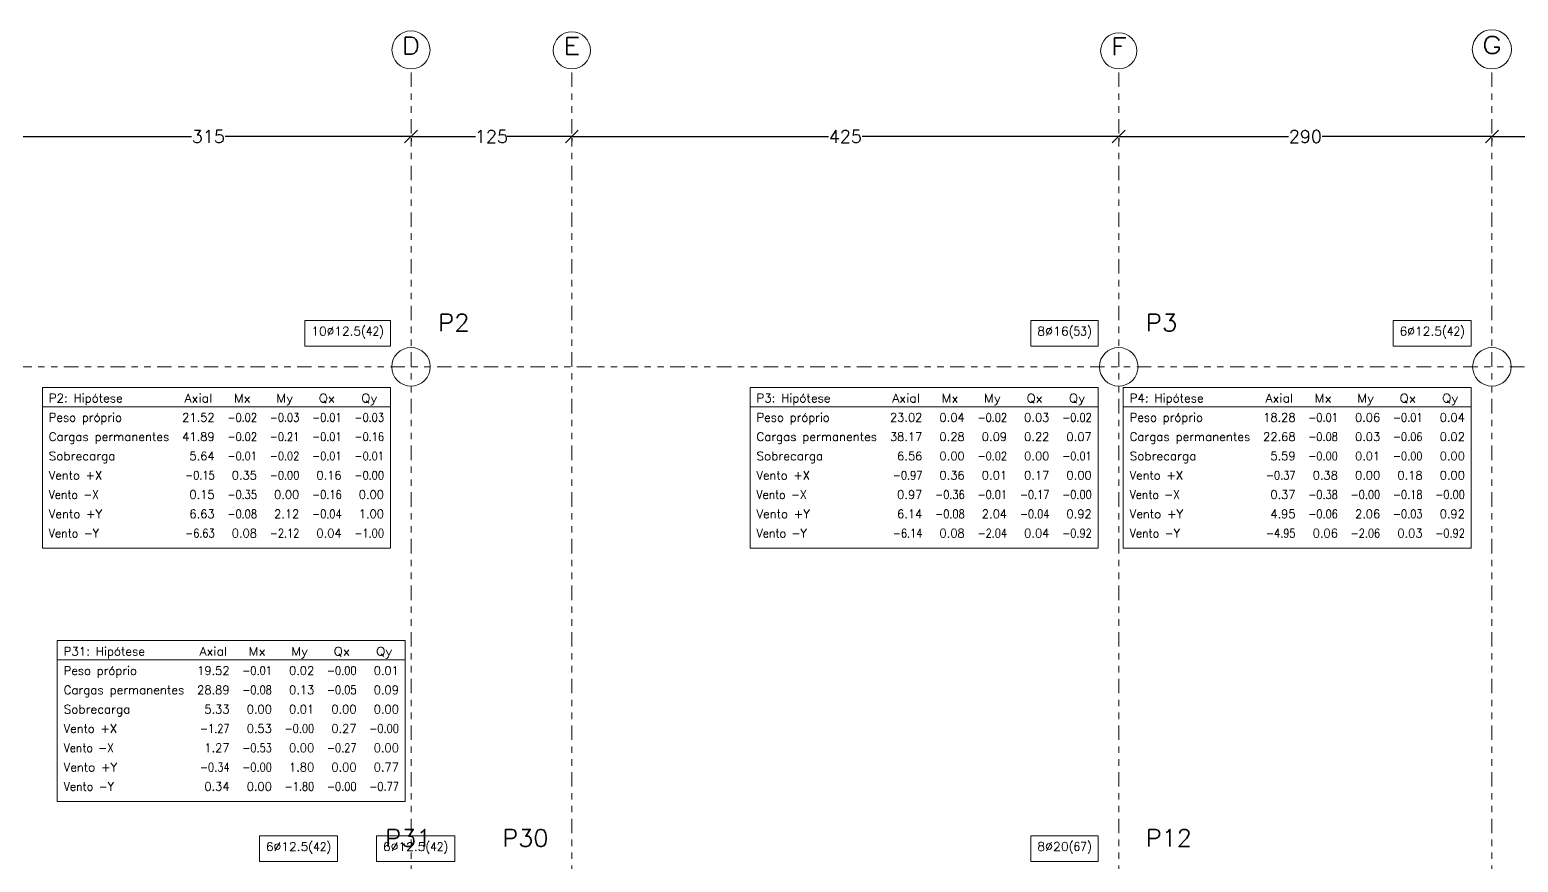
# Model space of a CAD drawing. Header units: metres. Extents: x 0 to 119, y 0 to 84.
# Drawn here: x 39.19 to 62.32, y 33.42 to 46.36 of the extents above; entities that cross this region are included whole.
import ezdxf
from ezdxf.enums import TextEntityAlignment as Align

# ---------------------------------------------------------------- set-up
doc = ezdxf.new("R2010")
doc.units = ezdxf.units.M
doc.linetypes.add('CYPE_RAYAPUNTOPUNTO', pattern=[0.45, 0.225, -0.075, 0, -0.075, 0, -0.075])
for name, color, linetype, lineweight in [('CARGCIM', 7, 'Continuous', 9), ('COTA_COTAS', 2, 'Continuous', 0), ('COTA_FORMAS', 3, 'CYPE_RAYAPUNTOPUNTO', 0), ('COTAS_REF_LINHAS', 2, 'Continuous', 0), ('SEC_SECAO', 1, 'Continuous', 9)]:
    doc.layers.add(name, color=color, linetype=linetype, lineweight=lineweight)
doc.styles.add('CYPETXT', font='', dxfattribs={"height": 0.2})
doc.styles.add('CYPETXT_0.3', font='', dxfattribs={"height": 0.2})
doc.styles.get('CYPETXT').set_extended_font_data('romans')
doc.styles.get('CYPETXT_0.3').set_extended_font_data('romans')
doc.dimstyles.new('cype_oblique', dxfattribs={"dimtxt": 0.18, "dimasz": 0.18, "dimexe": 0.075, "dimexo": 0.075, "dimgap": 0, "dimtad": 0, "dimdec": 4, "dimzin": 0, "dimdsep": 46, "dimtxsty": 'CYPETXT_0.3', "dimblk": 'OBLIQUE', "dimtsz": 0.1, "dimcen": 0.09, "dimadec": 0, "dimazin": 0, "dimtfac": 1, "dimtdec": 4, "dimtofl": 0, "dimtmove": 2, "dimatfit": 3, "dimfxl": 1, "dimtolj": 1, "dimtzin": 0, "dimarcsym": 0})

# ---------------------------------------------------------------- blocks, each defined once
blk = doc.blocks.new('*D64')
at = {"layer": 'COTA_COTAS', "color": 0, "lineweight": -2, "transparency": 16777216}
for p, q in [((38.714, 44.602), (38.914, 44.802)), ((38.814, 44.702), (41.703, 44.702)), ((38.814, 44.677), (38.814, 44.627)), ((45.114, 44.702), (42.224, 44.702)), ((45.014, 44.602), (45.214, 44.802)), ((45.114, 44.677), (45.114, 44.627))]:
    blk.add_line(p, q, dxfattribs=at)
at = {"layer": 'Defpoints', "color": 0, "transparency": 16777216}
for p in [(38.814, 44.752), (45.114, 44.752), (45.114, 44.702)]:
    blk.add_point(p, dxfattribs=at)
at = {"layer": 'COTA_COTAS', "color": 0, "transparency": 16777216, "insert": (41.964, 44.702), "char_height": 0.2, "attachment_point": 5, "style": 'CYPETXT_0.3'}
blk.add_mtext('\\A1;315', dxfattribs=at)
blk = doc.blocks.new('_OBLIQUE')
at = {"color": 0, "linetype": 'ByBlock', "lineweight": -2}
blk.add_line((-0.5, -0.5), (0.5, 0.5), dxfattribs=at)
blk = doc.blocks.new('*D65')
at = {"layer": 'COTA_COTAS', "color": 0, "lineweight": -2, "transparency": 16777216}
for p, q in [((45.014, 44.602), (45.214, 44.802)), ((45.114, 44.702), (46.118, 44.702)), ((45.114, 44.677), (45.114, 44.627)), ((47.614, 44.702), (46.61, 44.702)), ((47.514, 44.602), (47.714, 44.802)), ((47.614, 44.677), (47.614, 44.627))]:
    blk.add_line(p, q, dxfattribs=at)
at = {"layer": 'Defpoints', "color": 0, "transparency": 16777216}
for p in [(45.114, 44.752), (47.614, 44.752), (47.614, 44.702)]:
    blk.add_point(p, dxfattribs=at)
at = {"layer": 'COTA_COTAS', "color": 0, "transparency": 16777216, "insert": (46.364, 44.702), "char_height": 0.2, "attachment_point": 5, "style": 'CYPETXT_0.3'}
blk.add_mtext('\\A1;125', dxfattribs=at)
blk = doc.blocks.new('*D66')
at = {"layer": 'COTA_COTAS', "color": 0, "lineweight": -2, "transparency": 16777216}
for p, q in [((47.514, 44.602), (47.714, 44.802)), ((47.614, 44.702), (51.602, 44.702)), ((47.614, 44.677), (47.614, 44.627)), ((56.114, 44.702), (52.126, 44.702)), ((56.014, 44.602), (56.214, 44.802)), ((56.114, 44.677), (56.114, 44.627))]:
    blk.add_line(p, q, dxfattribs=at)
at = {"layer": 'Defpoints', "color": 0, "transparency": 16777216}
for p in [(47.614, 44.752), (56.114, 44.752), (56.114, 44.702)]:
    blk.add_point(p, dxfattribs=at)
at = {"layer": 'COTA_COTAS', "color": 0, "transparency": 16777216, "insert": (51.864, 44.702), "char_height": 0.2, "attachment_point": 5, "style": 'CYPETXT_0.3'}
blk.add_mtext('\\A1;425', dxfattribs=at)
blk = doc.blocks.new('*D67')
at = {"layer": 'COTA_COTAS', "color": 0, "lineweight": -2, "transparency": 16777216}
for p, q in [((56.014, 44.602), (56.214, 44.802)), ((56.114, 44.702), (58.752, 44.702)), ((56.114, 44.677), (56.114, 44.627)), ((61.914, 44.702), (59.276, 44.702)), ((61.814, 44.602), (62.014, 44.802)), ((61.914, 44.677), (61.914, 44.627))]:
    blk.add_line(p, q, dxfattribs=at)
at = {"layer": 'Defpoints', "color": 0, "transparency": 16777216}
for p in [(56.114, 44.752), (61.914, 44.752), (61.914, 44.702)]:
    blk.add_point(p, dxfattribs=at)
at = {"layer": 'COTA_COTAS', "color": 0, "transparency": 16777216, "insert": (59.014, 44.702), "char_height": 0.2, "attachment_point": 5, "style": 'CYPETXT_0.3'}
blk.add_mtext('\\A1;290', dxfattribs=at)
blk = doc.blocks.new('*D68')
at = {"layer": 'COTA_COTAS', "color": 0, "lineweight": -2, "transparency": 16777216}
for p, q in [((61.814, 44.602), (62.014, 44.802)), ((61.914, 44.702), (63.428, 44.702)), ((61.914, 44.677), (61.914, 44.627)), ((65.434, 44.702), (63.92, 44.702)), ((65.334, 44.602), (65.534, 44.802)), ((65.434, 44.677), (65.434, 44.627))]:
    blk.add_line(p, q, dxfattribs=at)
at = {"layer": 'Defpoints', "color": 0, "transparency": 16777216}
for p in [(61.914, 44.752), (65.434, 44.752), (65.434, 44.702)]:
    blk.add_point(p, dxfattribs=at)
at = {"layer": 'COTA_COTAS', "color": 0, "transparency": 16777216, "insert": (63.674, 44.702), "char_height": 0.2, "attachment_point": 5, "style": 'CYPETXT_0.3'}
blk.add_mtext('\\A1;176', dxfattribs=at)

msp = doc.modelspace()

# ---------------------------------------------------------------- linework, layer by layer
at = {"layer": 'CARGCIM'}
for p, q in [((39.3838, 40.50223), (44.7938, 40.50223)), ((50.3838, 40.50223), (55.7938, 40.50223)), ((56.1838, 40.50223), (61.5938, 40.50223)), ((39.61569, 36.56603), (45.02569, 36.56603))]:
    msp.add_line(p, q, dxfattribs=at)
for points in [[(43.4658, 41.44223), (44.7938, 41.44223), (44.7938, 41.84223), (43.4658, 41.84223), (43.4658, 41.44223)], [(54.7458, 41.44223), (55.7938, 41.44223), (55.7938, 41.84223), (54.7458, 41.84223), (54.7458, 41.44223)], [(60.3778, 41.44223), (61.5938, 41.44223), (61.5938, 41.84223), (60.3778, 41.84223), (60.3778, 41.44223)], [(39.3838, 38.30223), (44.7938, 38.30223), (44.7938, 40.80223), (39.3838, 40.80223), (39.3838, 38.30223)], [(50.3838, 38.30223), (55.7938, 38.30223), (55.7938, 40.80223), (50.3838, 40.80223), (50.3838, 38.30223)], [(56.1838, 38.30223), (61.5938, 38.30223), (61.5938, 40.80223), (56.1838, 40.80223), (56.1838, 38.30223)], [(39.61569, 34.36603), (45.02569, 34.36603), (45.02569, 36.86603), (39.61569, 36.86603), (39.61569, 34.36603)], [(42.7578, 33.43023), (43.9738, 33.43023), (43.9738, 33.83023), (42.7578, 33.83023), (42.7578, 33.43023)], [(44.5778, 33.43023), (45.7938, 33.43023), (45.7938, 33.83023), (44.5778, 33.83023), (44.5778, 33.43023)], [(54.7458, 33.43223), (55.7938, 33.43223), (55.7938, 33.83223), (54.7458, 33.83223), (54.7458, 33.43223)]]:
    msp.add_lwpolyline(points, close=True, dxfattribs=at)
at = {"layer": 'COTA_FORMAS'}
for p, q in [((45.1138, 17.92223), (45.1138, 45.75223)), ((47.6138, 17.92223), (47.6138, 45.75223)), ((56.1138, 17.92223), (56.1138, 45.75223)), ((61.9138, 17.92223), (61.9138, 45.75223)), ((23.0438, 41.12223), (108.6738, 41.12223))]:
    msp.add_line(p, q, dxfattribs=at)
at = {"layer": 'COTAS_REF_LINHAS'}
for centre, radius in [((45.1138, 46.04797), 0.29574), ((47.6138, 46.04112), 0.28889), ((56.1138, 46.03336), 0.28113), ((61.9138, 46.0566), 0.30437)]:
    msp.add_circle(centre, radius, dxfattribs=at)
at = {"layer": 'SEC_SECAO'}
for centre in [(45.1138, 41.12223), (56.1138, 41.12223), (61.9138, 41.12223)]:
    msp.add_circle(centre, 0.3, dxfattribs=at)

# ---------------------------------------------------------------- texts
at = {"layer": 'CARGCIM', "style": 'CYPETXT'}
for s, height, width, p, p2 in [('P2', 0.266667, 0.934784, (45.5338, 41.67556), (46.0258, 41.67556)), ('P3', 0.266667, 0.934784, (56.5338, 41.67556), (57.0258, 41.67556)), ('10%%c12.5', 0.133333, 0.930066, (43.5658, 41.6089), (44.3378, 41.6089)), ('(42)', 0.133333, 0.812098, (44.3378, 41.6089), (44.6938, 41.6089)), ('8%%c16', 0.133333, 0.969477, (54.8458, 41.6089), (55.3378, 41.6089)), ('(53)', 0.133333, 0.812098, (55.3378, 41.6089), (55.6938, 41.6089)), ('6%%c12.5', 0.133333, 0.940679, (60.4778, 41.6089), (61.1378, 41.6089)), ('(42)', 0.133333, 0.812098, (61.1378, 41.6089), (61.4938, 41.6089)), ('P2: Hipótese', 0.1333333, 0.865971, (39.4838, 40.5689), (40.6338, 40.5689)), ('Axial', 0.133333, 0.951801, (41.5938, 40.5689), (42.0258, 40.5689)), ('Mx', 0.133333, 1.003182, (42.3588, 40.5689), (42.6228, 40.5689)), ('My', 0.133333, 1.027467, (43.0168, 40.5689), (43.2808, 40.5689)), ('Qx', 0.133333, 1.013425, (43.6798, 40.5689), (43.9338, 40.5689)), ('Qy', 0.133333, 1.039215, (44.3378, 40.5689), (44.5918, 40.5689)), ('P3: Hipótese', 0.1333333, 0.865971, (50.4838, 40.5689), (51.6338, 40.5689)), ('Axial', 0.133333, 0.951801, (52.5938, 40.5689), (53.0258, 40.5689)), ('Mx', 0.133333, 1.003182, (53.3588, 40.5689), (53.6228, 40.5689)), ('My', 0.133333, 1.027467, (54.0168, 40.5689), (54.2808, 40.5689)), ('Qx', 0.133333, 1.013425, (54.6798, 40.5689), (54.9338, 40.5689)), ('Qy', 0.133333, 1.039215, (55.3378, 40.5689), (55.5918, 40.5689)), ('P4: Hipótese', 0.1333333, 0.865971, (56.2838, 40.5689), (57.4338, 40.5689)), ('Axial', 0.133333, 0.951801, (58.3938, 40.5689), (58.8258, 40.5689)), ('Mx', 0.133333, 1.003182, (59.1588, 40.5689), (59.4228, 40.5689)), ('My', 0.133333, 1.027467, (59.8168, 40.5689), (60.0808, 40.5689)), ('Qx', 0.133333, 1.013425, (60.4798, 40.5689), (60.7338, 40.5689)), ('Qy', 0.133333, 1.039215, (61.1378, 40.5689), (61.3918, 40.5689)), ('Peso próprio', 0.1333333, 0.856821, (39.4838, 40.2689), (40.6218, 40.2689)), ('21.52', 0.133333, 0.869846, (41.5578, 40.2689), (42.0618, 40.2689)), ('-0.02', 0.133333, 0.742202, (42.2618, 40.2689), (42.7198, 40.2689)), ('-0.03', 0.133333, 0.742202, (42.9198, 40.2689), (43.3778, 40.2689)), ('-0.01', 0.133333, 0.742202, (43.5778, 40.2689), (44.0358, 40.2689)), ('-0.03', 0.133333, 0.742202, (44.2358, 40.2689), (44.6938, 40.2689)), ('Peso próprio', 0.1333333, 0.856821, (50.4838, 40.2689), (51.6218, 40.2689)), ('23.02', 0.133333, 0.869846, (52.5578, 40.2689), (53.0618, 40.2689)), ('0.04', 0.133333, 0.869207, (53.3278, 40.2689), (53.7198, 40.2689)), ('-0.02', 0.133333, 0.742202, (53.9198, 40.2689), (54.3778, 40.2689)), ('0.03', 0.133333, 0.869207, (54.6438, 40.2689), (55.0358, 40.2689)), ('-0.02', 0.133333, 0.742202, (55.2358, 40.2689), (55.6938, 40.2689)), ('Peso próprio', 0.1333333, 0.856821, (56.2838, 40.2689), (57.4218, 40.2689)), ('18.28', 0.133333, 0.869846, (58.3578, 40.2689), (58.8618, 40.2689)), ('-0.01', 0.133333, 0.742202, (59.0618, 40.2689), (59.5198, 40.2689)), ('0.06', 0.133333, 0.869207, (59.7858, 40.2689), (60.1778, 40.2689)), ('-0.01', 0.133333, 0.742202, (60.3778, 40.2689), (60.8358, 40.2689)), ('0.04', 0.133333, 0.869207, (61.1018, 40.2689), (61.4938, 40.2689)), ('Cargas permanentes', 0.1333333, 0.869405, (39.4838, 39.9689), (41.3578, 39.9689)), ('41.89', 0.133333, 0.869846, (41.5578, 39.9689), (42.0618, 39.9689)), ('-0.02', 0.133333, 0.742202, (42.2618, 39.9689), (42.7198, 39.9689)), ('-0.21', 0.133333, 0.742202, (42.9198, 39.9689), (43.3778, 39.9689)), ('-0.01', 0.133333, 0.742202, (43.5778, 39.9689), (44.0358, 39.9689)), ('-0.16', 0.133333, 0.742202, (44.2358, 39.9689), (44.6938, 39.9689)), ('Cargas permanentes', 0.1333333, 0.869405, (50.4838, 39.9689), (52.3578, 39.9689)), ('38.17', 0.133333, 0.869846, (52.5578, 39.9689), (53.0618, 39.9689)), ('0.28', 0.133333, 0.869207, (53.3278, 39.9689), (53.7198, 39.9689)), ('0.09', 0.133333, 0.869207, (53.9858, 39.9689), (54.3778, 39.9689)), ('0.22', 0.133333, 0.869207, (54.6438, 39.9689), (55.0358, 39.9689)), ('0.07', 0.133333, 0.869207, (55.3018, 39.9689), (55.6938, 39.9689)), ('Cargas permanentes', 0.1333333, 0.869405, (56.2838, 39.9689), (58.1578, 39.9689)), ('22.68', 0.133333, 0.869846, (58.3578, 39.9689), (58.8618, 39.9689)), ('-0.08', 0.133333, 0.742202, (59.0618, 39.9689), (59.5198, 39.9689)), ('0.03', 0.133333, 0.869207, (59.7858, 39.9689), (60.1778, 39.9689)), ('-0.06', 0.133333, 0.742202, (60.3778, 39.9689), (60.8358, 39.9689)), ('0.02', 0.133333, 0.869207, (61.1018, 39.9689), (61.4938, 39.9689)), ('Sobrecarga', 0.133333, 0.9085, (39.4838, 39.6689), (40.5198, 39.6689)), ('5.64', 0.133333, 0.869207, (41.6698, 39.6689), (42.0618, 39.6689)), ('-0.01', 0.133333, 0.742202, (42.2618, 39.6689), (42.7198, 39.6689)), ('-0.02', 0.133333, 0.742202, (42.9198, 39.6689), (43.3778, 39.6689)), ('-0.01', 0.133333, 0.742202, (43.5778, 39.6689), (44.0358, 39.6689)), ('-0.01', 0.133333, 0.742202, (44.2358, 39.6689), (44.6938, 39.6689)), ('Sobrecarga', 0.133333, 0.9085, (50.4838, 39.6689), (51.5198, 39.6689)), ('6.56', 0.133333, 0.869207, (52.6698, 39.6689), (53.0618, 39.6689)), ('0.00', 0.133333, 0.869207, (53.3278, 39.6689), (53.7198, 39.6689)), ('-0.02', 0.133333, 0.742202, (53.9198, 39.6689), (54.3778, 39.6689)), ('0.00', 0.133333, 0.869207, (54.6438, 39.6689), (55.0358, 39.6689)), ('-0.01', 0.133333, 0.742202, (55.2358, 39.6689), (55.6938, 39.6689)), ('Sobrecarga', 0.133333, 0.9085, (56.2838, 39.6689), (57.3198, 39.6689)), ('5.59', 0.133333, 0.869207, (58.4698, 39.6689), (58.8618, 39.6689)), ('-0.00', 0.133333, 0.742202, (59.0618, 39.6689), (59.5198, 39.6689)), ('0.01', 0.133333, 0.869207, (59.7858, 39.6689), (60.1778, 39.6689)), ('-0.00', 0.133333, 0.742202, (60.3778, 39.6689), (60.8358, 39.6689)), ('0.00', 0.133333, 0.869207, (61.1018, 39.6689), (61.4938, 39.6689)), ('Vento +X', 0.133333, 0.843748, (39.4838, 39.3689), (40.3138, 39.3689)), ('-0.15', 0.133333, 0.742202, (41.6038, 39.3689), (42.0618, 39.3689)), ('0.35', 0.133333, 0.869207, (42.3278, 39.3689), (42.7198, 39.3689)), ('-0.00', 0.133333, 0.742202, (42.9198, 39.3689), (43.3778, 39.3689)), ('0.16', 0.133333, 0.869207, (43.6438, 39.3689), (44.0358, 39.3689)), ('-0.00', 0.133333, 0.742202, (44.2358, 39.3689), (44.6938, 39.3689)), ('Vento +X', 0.133333, 0.843748, (50.4838, 39.3689), (51.3138, 39.3689)), ('-0.97', 0.133333, 0.742202, (52.6038, 39.3689), (53.0618, 39.3689)), ('0.36', 0.133333, 0.869207, (53.3278, 39.3689), (53.7198, 39.3689)), ('0.01', 0.133333, 0.869207, (53.9858, 39.3689), (54.3778, 39.3689)), ('0.17', 0.133333, 0.869207, (54.6438, 39.3689), (55.0358, 39.3689)), ('0.00', 0.133333, 0.869207, (55.3018, 39.3689), (55.6938, 39.3689)), ('Vento +X', 0.133333, 0.843748, (56.2838, 39.3689), (57.1138, 39.3689)), ('-0.37', 0.133333, 0.742202, (58.4038, 39.3689), (58.8618, 39.3689)), ('0.38', 0.133333, 0.869207, (59.1278, 39.3689), (59.5198, 39.3689)), ('0.00', 0.133333, 0.869207, (59.7858, 39.3689), (60.1778, 39.3689)), ('0.18', 0.133333, 0.869207, (60.4438, 39.3689), (60.8358, 39.3689)), ('0.00', 0.133333, 0.869207, (61.1018, 39.3689), (61.4938, 39.3689)), ('Vento -X', 0.133333, 0.79292, (39.4838, 39.0689), (40.2638, 39.0689)), ('0.15', 0.133333, 0.869207, (41.6698, 39.0689), (42.0618, 39.0689)), ('-0.35', 0.133333, 0.742202, (42.2618, 39.0689), (42.7198, 39.0689)), ('0.00', 0.133333, 0.869207, (42.9858, 39.0689), (43.3778, 39.0689)), ('-0.16', 0.133333, 0.742202, (43.5778, 39.0689), (44.0358, 39.0689)), ('0.00', 0.133333, 0.869207, (44.3018, 39.0689), (44.6938, 39.0689)), ('Vento -X', 0.133333, 0.79292, (50.4838, 39.0689), (51.2638, 39.0689)), ('0.97', 0.133333, 0.869207, (52.6698, 39.0689), (53.0618, 39.0689)), ('-0.36', 0.133333, 0.742202, (53.2618, 39.0689), (53.7198, 39.0689)), ('-0.01', 0.133333, 0.742202, (53.9198, 39.0689), (54.3778, 39.0689)), ('-0.17', 0.133333, 0.742202, (54.5778, 39.0689), (55.0358, 39.0689)), ('-0.00', 0.133333, 0.742202, (55.2358, 39.0689), (55.6938, 39.0689)), ('Vento -X', 0.133333, 0.79292, (56.2838, 39.0689), (57.0638, 39.0689)), ('0.37', 0.133333, 0.869207, (58.4698, 39.0689), (58.8618, 39.0689)), ('-0.38', 0.133333, 0.742202, (59.0618, 39.0689), (59.5198, 39.0689)), ('-0.00', 0.133333, 0.742202, (59.7198, 39.0689), (60.1778, 39.0689)), ('-0.18', 0.133333, 0.742202, (60.3778, 39.0689), (60.8358, 39.0689)), ('-0.00', 0.133333, 0.742202, (61.0358, 39.0689), (61.4938, 39.0689)), ('Vento +Y', 0.133333, 0.854632, (39.4838, 38.7689), (40.3138, 38.7689)), ('6.63', 0.133333, 0.869207, (41.6698, 38.7689), (42.0618, 38.7689)), ('-0.08', 0.133333, 0.742202, (42.2618, 38.7689), (42.7198, 38.7689)), ('2.12', 0.133333, 0.869207, (42.9858, 38.7689), (43.3778, 38.7689)), ('-0.04', 0.133333, 0.742202, (43.5778, 38.7689), (44.0358, 38.7689)), ('1.00', 0.133333, 0.869207, (44.3018, 38.7689), (44.6938, 38.7689)), ('Vento +Y', 0.133333, 0.854632, (50.4838, 38.7689), (51.3138, 38.7689)), ('6.14', 0.133333, 0.869207, (52.6698, 38.7689), (53.0618, 38.7689)), ('-0.08', 0.133333, 0.742202, (53.2618, 38.7689), (53.7198, 38.7689)), ('2.04', 0.133333, 0.869207, (53.9858, 38.7689), (54.3778, 38.7689)), ('-0.04', 0.133333, 0.742202, (54.5778, 38.7689), (55.0358, 38.7689)), ('0.92', 0.133333, 0.869207, (55.3018, 38.7689), (55.6938, 38.7689)), ('Vento +Y', 0.133333, 0.854632, (56.2838, 38.7689), (57.1138, 38.7689)), ('4.95', 0.133333, 0.869207, (58.4698, 38.7689), (58.8618, 38.7689)), ('-0.06', 0.133333, 0.742202, (59.0618, 38.7689), (59.5198, 38.7689)), ('2.06', 0.133333, 0.869207, (59.7858, 38.7689), (60.1778, 38.7689)), ('-0.03', 0.133333, 0.742202, (60.3778, 38.7689), (60.8358, 38.7689)), ('0.92', 0.133333, 0.869207, (61.1018, 38.7689), (61.4938, 38.7689)), ('Vento -Y', 0.133333, 0.803148, (39.4838, 38.4689), (40.2638, 38.4689)), ('-6.63', 0.133333, 0.742202, (41.6038, 38.4689), (42.0618, 38.4689)), ('0.08', 0.133333, 0.869207, (42.3278, 38.4689), (42.7198, 38.4689)), ('-2.12', 0.133333, 0.742202, (42.9198, 38.4689), (43.3778, 38.4689)), ('0.04', 0.133333, 0.869207, (43.6438, 38.4689), (44.0358, 38.4689)), ('-1.00', 0.133333, 0.742202, (44.2358, 38.4689), (44.6938, 38.4689)), ('Vento -Y', 0.133333, 0.803148, (50.4838, 38.4689), (51.2638, 38.4689)), ('-6.14', 0.133333, 0.742202, (52.6038, 38.4689), (53.0618, 38.4689)), ('0.08', 0.133333, 0.869207, (53.3278, 38.4689), (53.7198, 38.4689)), ('-2.04', 0.133333, 0.742202, (53.9198, 38.4689), (54.3778, 38.4689)), ('0.04', 0.133333, 0.869207, (54.6438, 38.4689), (55.0358, 38.4689)), ('-0.92', 0.133333, 0.742202, (55.2358, 38.4689), (55.6938, 38.4689)), ('Vento -Y', 0.133333, 0.803148, (56.2838, 38.4689), (57.0638, 38.4689)), ('-4.95', 0.133333, 0.742202, (58.4038, 38.4689), (58.8618, 38.4689)), ('0.06', 0.133333, 0.869207, (59.1278, 38.4689), (59.5198, 38.4689)), ('-2.06', 0.133333, 0.742202, (59.7198, 38.4689), (60.1778, 38.4689)), ('0.03', 0.133333, 0.869207, (60.4438, 38.4689), (60.8358, 38.4689)), ('-0.92', 0.133333, 0.742202, (61.0358, 38.4689), (61.4938, 38.4689)), ('P31: Hipótese', 0.1333333, 0.86651, (39.71569, 36.6327), (40.97769, 36.6327)), ('Axial', 0.133333, 0.951801, (41.82569, 36.6327), (42.25769, 36.6327)), ('Mx', 0.133333, 1.003182, (42.59069, 36.6327), (42.85469, 36.6327)), ('My', 0.133333, 1.027467, (43.24869, 36.6327), (43.51269, 36.6327)), ('Qx', 0.133333, 1.013425, (43.91169, 36.6327), (44.16569, 36.6327)), ('Qy', 0.133333, 1.039215, (44.56969, 36.6327), (44.82369, 36.6327)), ('Peso próprio', 0.1333333, 0.856821, (39.71569, 36.3327), (40.85369, 36.3327)), ('19.52', 0.133333, 0.869846, (41.78969, 36.3327), (42.29369, 36.3327)), ('-0.01', 0.133333, 0.742202, (42.49369, 36.3327), (42.95169, 36.3327)), ('0.02', 0.133333, 0.869207, (43.21769, 36.3327), (43.60969, 36.3327)), ('-0.00', 0.133333, 0.742202, (43.80969, 36.3327), (44.26769, 36.3327)), ('0.01', 0.133333, 0.869207, (44.53369, 36.3327), (44.92569, 36.3327)), ('Cargas permanentes', 0.1333333, 0.869405, (39.71569, 36.0327), (41.58969, 36.0327)), ('28.89', 0.133333, 0.869846, (41.78969, 36.0327), (42.29369, 36.0327)), ('-0.08', 0.133333, 0.742202, (42.49369, 36.0327), (42.95169, 36.0327)), ('0.13', 0.133333, 0.869207, (43.21769, 36.0327), (43.60969, 36.0327)), ('-0.05', 0.133333, 0.742202, (43.80969, 36.0327), (44.26769, 36.0327)), ('0.09', 0.133333, 0.869207, (44.53369, 36.0327), (44.92569, 36.0327)), ('Sobrecarga', 0.133333, 0.9085, (39.71569, 35.7327), (40.75169, 35.7327)), ('5.33', 0.133333, 0.869207, (41.90169, 35.7327), (42.29369, 35.7327)), ('0.00', 0.133333, 0.869207, (42.55969, 35.7327), (42.95169, 35.7327)), ('0.01', 0.133333, 0.869207, (43.21769, 35.7327), (43.60969, 35.7327)), ('0.00', 0.133333, 0.869207, (43.87569, 35.7327), (44.26769, 35.7327)), ('0.00', 0.133333, 0.869207, (44.53369, 35.7327), (44.92569, 35.7327)), ('Vento +X', 0.133333, 0.843748, (39.71569, 35.4327), (40.54569, 35.4327)), ('-1.27', 0.133333, 0.742202, (41.83569, 35.4327), (42.29369, 35.4327)), ('0.53', 0.133333, 0.869207, (42.55969, 35.4327), (42.95169, 35.4327)), ('-0.00', 0.133333, 0.742202, (43.15169, 35.4327), (43.60969, 35.4327)), ('0.27', 0.133333, 0.869207, (43.87569, 35.4327), (44.26769, 35.4327)), ('-0.00', 0.133333, 0.742202, (44.46769, 35.4327), (44.92569, 35.4327)), ('Vento -X', 0.133333, 0.79292, (39.71569, 35.1327), (40.49569, 35.1327)), ('1.27', 0.133333, 0.869207, (41.90169, 35.1327), (42.29369, 35.1327)), ('-0.53', 0.133333, 0.742202, (42.49369, 35.1327), (42.95169, 35.1327)), ('0.00', 0.133333, 0.869207, (43.21769, 35.1327), (43.60969, 35.1327)), ('-0.27', 0.133333, 0.742202, (43.80969, 35.1327), (44.26769, 35.1327)), ('0.00', 0.133333, 0.869207, (44.53369, 35.1327), (44.92569, 35.1327)), ('Vento +Y', 0.133333, 0.854632, (39.71569, 34.8327), (40.54569, 34.8327)), ('-0.34', 0.133333, 0.742202, (41.83569, 34.8327), (42.29369, 34.8327)), ('-0.00', 0.133333, 0.742202, (42.49369, 34.8327), (42.95169, 34.8327)), ('1.80', 0.133333, 0.869207, (43.21769, 34.8327), (43.60969, 34.8327)), ('0.00', 0.133333, 0.869207, (43.87569, 34.8327), (44.26769, 34.8327)), ('0.77', 0.133333, 0.869207, (44.53369, 34.8327), (44.92569, 34.8327)), ('Vento -Y', 0.133333, 0.803148, (39.71569, 34.5327), (40.49569, 34.5327)), ('0.34', 0.133333, 0.869207, (41.90169, 34.5327), (42.29369, 34.5327)), ('0.00', 0.133333, 0.869207, (42.55969, 34.5327), (42.95169, 34.5327)), ('-1.80', 0.133333, 0.742202, (43.15169, 34.5327), (43.60969, 34.5327)), ('-0.00', 0.133333, 0.742202, (43.80969, 34.5327), (44.26769, 34.5327)), ('-0.77', 0.133333, 0.742202, (44.46769, 34.5327), (44.92569, 34.5327)), ('P31', 0.266667, 0.914221, (44.7138, 33.66356), (45.4298, 33.66356)), ('P30', 0.266667, 0.914221, (46.5338, 33.66356), (47.2498, 33.66356)), ('P12', 0.266667, 0.914221, (56.5338, 33.66556), (57.2498, 33.66556)), ('6%%c12.5', 0.133333, 0.940679, (42.8578, 33.5969), (43.5178, 33.5969)), ('(42)', 0.133333, 0.812098, (43.5178, 33.5969), (43.8738, 33.5969)), ('6%%c12.5', 0.133333, 0.940679, (44.6778, 33.5969), (45.3378, 33.5969)), ('(42)', 0.133333, 0.812098, (45.3378, 33.5969), (45.6938, 33.5969)), ('8%%c20', 0.133333, 0.969477, (54.8458, 33.5989), (55.3378, 33.5989)), ('(67)', 0.133333, 0.812098, (55.3378, 33.5989), (55.6938, 33.5989))]:
    msp.add_text(s, height=height, dxfattribs=dict(at, width=width)).set_placement(p, p2, align=Align.FIT)
at = {"layer": 'COTAS_REF_LINHAS', "style": 'CYPETXT'}
for s, width, p, p2 in [('D', 1.068765, (44.9698, 45.9813), (45.2578, 45.9813)), ('E', 1.096495, (47.4798, 45.97445), (47.7478, 45.97445)), ('F', 1.05263, (55.9918, 45.96669), (56.2358, 45.96669)), ('G', 1.157828, (61.7578, 45.98994), (62.0698, 45.98994))]:
    msp.add_text(s, height=0.26667, dxfattribs=dict(at, width=width)).set_placement(p, p2, align=Align.FIT)

# ---------------------------------------------------------------- dimensions: what is measured, and where the dimension line sits
at = {"layer": 'COTA_COTAS'}
for p1, p2, text, picture, middle in [((38.8138, 44.75223), (45.1138, 44.75223), '315', '*D64', (41.9638, 44.70223)), ((45.1138, 44.75223), (47.6138, 44.75223), '125', '*D65', (46.3638, 44.70223)), ((47.6138, 44.75223), (56.1138, 44.75223), '425', '*D66', (51.8638, 44.70223)), ((56.1138, 44.75223), (61.9138, 44.75223), '290', '*D67', (59.0138, 44.70223)), ((61.9138, 44.75223), (65.4338, 44.75223), '176', '*D68', (63.6738, 44.70223))]:
    dim = msp.add_aligned_dim(p1=p1, p2=p2, distance=-0.05, text=text, dimstyle='cype_oblique', dxfattribs=at)
    dim.commit()
    dim.dimension.update_dxf_attribs({"geometry": picture, "text_midpoint": middle})

doc.saveas('drawing.dxf')
